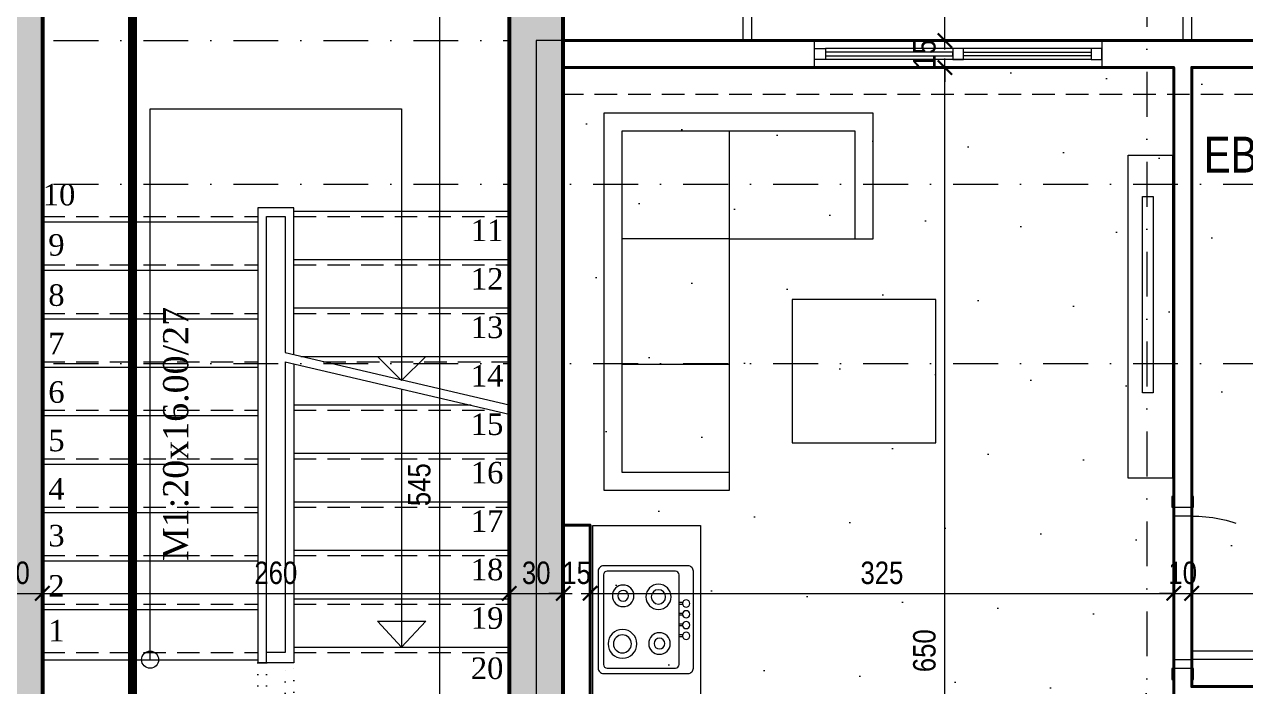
# Model space of a CAD drawing. Header units: centimetres. Extents: x 6300 to 11550, y 0 to 5300.
# Drawn here: x 7730 to 8410, y 2546 to 2915 of the extents above; entities that cross this region are included whole.
import ezdxf
from ezdxf.enums import TextEntityAlignment as Align
from ezdxf.xclip import XClip

# ---------------------------------------------------------------- set-up
doc = ezdxf.new("R2010")
doc.units = ezdxf.units.CM
doc.header["$LTSCALE"] = 100
doc.header["$XCLIPFRAME"] = 0
for name, pattern in [('D BLOK_AKS_NK$0$DASHDOT2', [0.5, 0.25, -0.125, 0, -0.125]), ('D BLOK_KESİT ÇİZGİSİ$0$DASHDOT', [1, 0.5, -0.25, 0, -0.25]), ('D BLOK_MERDİVEN_NK$0$HIDDEN2', [0.1875, 0.125, -0.0625]), ('D BLOK_STA_NK$0$HIDDEN2', [0.1875, 0.125, -0.0625]), ('D BLOK_ZK$0$DASHDOT2', [0.5, 0.25, -0.125, 0, -0.125]), ('D BLOK_ZK$0$DOT', [6.35, 0, -6.35]), ('xref_1+1_A1_PLAN$0$HIDDEN', [0.375, 0.25, -0.125])]:
    doc.linetypes.add(name, pattern=pattern)
for name, color, linetype, lineweight in [('D BLOK_AKS_NK$0$MYD - AKS', 8, 'D BLOK_AKS_NK$0$DASHDOT2', 15), ('D BLOK_KESİT ÇİZGİSİ$0$MYD - TEXT-KESIT', 3, 'D BLOK_KESİT ÇİZGİSİ$0$DASHDOT', 18), ('D BLOK_MERDİVEN_NK$0$MYD - B-H', 37, 'Continuous', 20), ('D BLOK_MERDİVEN_NK$0$MYD - BA', 6, 'Continuous', 53), ('D BLOK_MERDİVEN_NK$0$MYD - IZ-1', 8, 'D BLOK_MERDİVEN_NK$0$HIDDEN2', 20), ('D BLOK_MERDİVEN_NK$0$MYD - MERDIVEN', 6, 'Continuous', 20), ('D BLOK_MERDİVEN_NK$0$MYD - TEXT-DETAY', 1, 'Continuous', 18), ('D BLOK_MERDİVEN_NK$0$MYD - WIPEOUT', 241, 'Continuous', 0), ('D BLOK_STA_NK$0$MYD - IZ-1', 8, 'D BLOK_STA_NK$0$HIDDEN2', 20), ('D BLOK_ZK$0$MYD - DIM-IC', 10, 'Continuous', 20), ('D BLOK_ZK$0$MYD - IZ-2', 9, 'D BLOK_ZK$0$DASHDOT2', 20), ('xref_1+1_A1_PLAN$0$MYD - CAM', 3, 'Continuous', 5), ('xref_1+1_A1_PLAN$0$MYD - CAM-PER', 8, 'Continuous', 15), ('xref_1+1_A1_PLAN$0$MYD - DUVAR', 4, 'Continuous', 40), ('xref_1+1_A1_PLAN$0$MYD - GOR-ARKA', 8, 'Continuous', 9), ('xref_1+1_A1_PLAN$0$MYD - GOR-INCE', 5, 'Continuous', 15), ('xref_1+1_A1_PLAN$0$MYD - KAPI', 2, 'Continuous', 20), ('xref_1+1_A1_PLAN$0$SAA_TEFRİS', 254, 'Continuous', 5), ('xref_1+1_A1_TEXT$0$MYD - TEXT', 7, 'Continuous', 20), ('xref_1+1_A1_TEXT$0$MYD - TEXT-M2', 1, 'Continuous', 20)]:
    doc.layers.add(name, color=color, linetype=linetype, lineweight=lineweight)
for name, color, linetype, lineweight, plot in [('D BLOK_ZK$0$MYD - ALAN-NET', 30, 'Continuous', 9, False), ('xref_1+1_A1_TEXT$0$MYD - ALAN-BRUT', 190, 'Continuous', 9, False), ('xref_1+1_A1_TEXT$0$MYD - ALAN-NET', 30, 'Continuous', 9, False)]:
    doc.layers.add(name, color=color, linetype=linetype, lineweight=lineweight, plot=plot)
doc.styles.add('D BLOK_KESİT ÇİZGİSİ$0$MYD_4.00mm', font='ARIALN.TTF', dxfattribs={"height": 40})
doc.styles.add('D BLOK_MERDİVEN_NK$0$xref_a_blok_nk$0$XREF_A BLOK_NK_PLAN$0$Standard', font='times.ttf')
doc.styles.add('D BLOK_ZK$0$MYD_1.25mm', font='ARIALN.TTF', dxfattribs={"height": 12.5})
doc.styles.add('xref_1+1_A1_TEXT$0$0ZG_2.50mm_B', font='arial.ttf', dxfattribs={"width": 0.8, "height": 25})
doc.styles.add('xref_1+1_A1_TEXT$0$0ZG_4.00mm_B', font='arial.ttf', dxfattribs={"width": 0.8, "height": 40})
doc.styles.add('xref_1+1_A1_TEXT$0$Standard', font='arial.ttf')
doc.dimstyles.new('D BLOK_ZK$0$MYD_DIM050', dxfattribs={"dimscale": 0, "dimtxt": 12.5, "dimasz": 8, "dimexe": 5, "dimexo": 0, "dimgap": 5, "dimtad": 1, "dimdec": 1, "dimrnd": 0.5, "dimzin": 12, "dimdsep": 46, "dimtxsty": 'D BLOK_ZK$0$MYD_1.25mm', "dimblk": 'D BLOK_ZK$0$_ARCHTICK', "dimcen": 0.09, "dimdle": 5, "dimclrd": 256, "dimclre": 256, "dimclrt": 256, "dimadec": 0, "dimazin": 0, "dimtfac": 1, "dimtdec": 1, "dimtix": 1, "dimtofl": 0, "dimtmove": 2, "dimatfit": 1, "dimldrblk": 'D BLOK_ZK$0$_ARCHTICK', "dimfxl": 30, "dimfxlon": 1, "dimtolj": 1, "dimtzin": 0, "dimlwd": -1, "dimlwe": -1, "dimarcsym": 0})

# ---------------------------------------------------------------- blocks, each defined once
blk = doc.blocks.new('xref_1+1_A1_TEXT$0$TAG_MAHAL_01')
at = {"style": 'xref_1+1_A1_TEXT$0$Standard', "width": 0.65, "flags": 1}
blk.add_attdef('M2', text='', height=20, dxfattribs=at).set_placement((0, 0), align=Align.MIDDLE_RIGHT)
at = {"layer": 'xref_1+1_A1_TEXT$0$MYD - TEXT', "style": 'xref_1+1_A1_TEXT$0$0ZG_4.00mm_B', "width": 0.8}
blk.add_attdef('MAHAL_ADI', text='', height=40, dxfattribs=at).set_placement((0, -32.5), align=Align.MIDDLE_CENTER)
at = {"layer": 'xref_1+1_A1_TEXT$0$MYD - TEXT-M2', "style": 'xref_1+1_A1_TEXT$0$0ZG_2.50mm_B', "width": 0.8}
blk.add_attdef('MAHAL_M2', text='', height=25, dxfattribs=at).set_placement((0, -77.5), align=Align.MIDDLE_CENTER)
blk = doc.blocks.new('xref_1+1_A1_TEXT')
at = {"layer": 'xref_1+1_A1_TEXT$0$MYD - ALAN-NET'}
h = blk.add_hatch(dxfattribs=at)
h.set_pattern_fill('DOTS', color=1, scale=30, angle=60)
h.set_pattern_definition([(60, (-1500.417, -1858.747), (-29.3382, 44.4347), [0, -47.625])])
h.paths.add_polyline_path([(97.13, 1032.68), (437.13, 1032.68), (437.13, 682.68), (337.13, 682.68), (337.13, 382.68), (157.13, 382.68), (157.13, 422.68), (112.13, 422.68), (112.13, 777.68), (97.13, 777.68)])
h.paths.add_polyline_path([(202.13, 1122.68), (442.13, 1122.68), (442.13, 1047.68), (202.13, 1047.68)])
h.paths.add_polyline_path([(744.63, 1007.68), (727.13, 1007.68), (727.13, 1032.68), (447.13, 1032.68), (447.13, 687.68), (744.63, 687.68)])
h.paths.add_polyline_path([(347.13, 672.68), (517.13, 672.68), (517.13, 576.93), (502.13, 576.93), (502.13, 496.93), (517.13, 496.93), (517.13, 467.68), (442.13, 467.68), (442.13, 382.68), (347.13, 382.68)])
at = {"layer": 'xref_1+1_A1_TEXT$0$MYD - ALAN-BRUT'}
blk.add_lwpolyline([(757.13, 672.68), (757.13, 1047.68), (447.13, 1047.68), (447.13, 1127.68), (197.13, 1127.68), (197.13, 1047.68), (82.13, 1047.68), (82.13, 412.68), (147.13, 412.68), (147.13, 367.68), (452.13, 367.68), (452.13, 457.68), (532.13, 457.68), (532.13, 672.68)], close=True, dxfattribs=at)
at = {"layer": 'xref_1+1_A1_TEXT$0$MYD - ALAN-NET'}
for points in [[(202.13, 1122.68), (442.13, 1122.68), (442.13, 1047.68), (202.13, 1047.68)], [(97.13, 1032.68), (437.13, 1032.68), (437.13, 682.68), (337.13, 682.68), (337.13, 382.68), (157.13, 382.68), (157.13, 422.68), (112.13, 422.68), (112.13, 777.68), (97.13, 777.68)], [(744.63, 1007.68), (727.13, 1007.68), (727.13, 1032.68), (447.13, 1032.68), (447.13, 687.68), (744.63, 687.68)]]:
    blk.add_lwpolyline(points, close=True, dxfattribs=at)
ref = blk.add_blockref('xref_1+1_A1_TEXT$0$TAG_MAHAL_01', (588.64, 1000.36), dxfattribs=dict(xscale=0.5, yscale=0.5, zscale=0.5))
ref.add_attrib('MAHAL_ADI', 'EBEVEYN ODASI (M.K.A.)', dxfattribs={"layer": 'xref_1+1_A1_TEXT$0$MYD - TEXT', "height": 20, "style": 'xref_1+1_A1_TEXT$0$0ZG_4.00mm_B', "width": 0.8}).set_placement((588.64, 984.11), align=Align.MIDDLE_CENTER)
ref.add_attrib('MAHAL_M2', '10.22 m2', dxfattribs={"layer": 'xref_1+1_A1_TEXT$0$MYD - TEXT-M2', "height": 12.5, "style": 'xref_1+1_A1_TEXT$0$0ZG_2.50mm_B', "width": 0.8}).set_placement((588.64, 961.61), align=Align.MIDDLE_CENTER)
blk = doc.blocks.new('xref_1+1_A1_PLAN$0$KAPI - 090')
at = {"layer": 'xref_1+1_A1_PLAN$0$MYD - KAPI', "ltscale": 2}
for points in [[(10, 80), (5, 80), (5, 0), (10, 0), (10, 80)], [(0, 0), (5, 0)], [(85, 0), (90, 0)]]:
    blk.add_lwpolyline(points, dxfattribs=at)
at = {"layer": 'xref_1+1_A1_PLAN$0$MYD - KAPI', "linetype": 'xref_1+1_A1_PLAN$0$HIDDEN'}
blk.add_lwpolyline([(85, 0, 0.396012), (10, 79.84)], format="xyb", dxfattribs=at)
blk = doc.blocks.new('*U409')
at = {"layer": 'xref_1+1_A1_PLAN$0$MYD - GOR-ARKA'}
blk.add_lwpolyline([(5, 0), (85, 0), (85, -10), (5, -10)], close=True, dxfattribs=at)
at = {"layer": 'xref_1+1_A1_PLAN$0$MYD - KAPI'}
for points in [[(5, -10), (5, 0), (-6, 0), (-6, 1), (-6, 1), (0, 1), (0, -11), (-6, -11), (-6, -10)], [(90, -11), (90, 1), (96, 1), (96, 0), (85, 0), (85, -10), (96, -10), (96, -11)]]:
    blk.add_lwpolyline(points, close=True, dxfattribs=at)
blk.add_blockref('xref_1+1_A1_PLAN$0$KAPI - 090', (0, 0), dxfattribs=at)
blk = doc.blocks.new('xref_1+1_A1_PLAN$0$Pencere - 160x20')
at = {"layer": 'xref_1+1_A1_PLAN$0$MYD - CAM'}
for points in [[(6, -10.5), (6, -4.5), (0, -4.5), (0, -10.5), (6, -10.5)], [(83, -10.5), (83, -4.5), (77, -4.5), (77, -10.5), (83, -10.5)], [(154, -10.5), (154, -4.5), (160, -4.5), (160, -10.5), (154, -10.5)]]:
    blk.add_lwpolyline(points, dxfattribs=at)
for points in [[(6, -8.5), (6, -6.5), (77, -6.5), (77, -8.5)], [(154, -8.5), (154, -6.5), (83, -6.5), (83, -8.5)]]:
    blk.add_lwpolyline(points, close=True, dxfattribs=at)
at = {"layer": 'xref_1+1_A1_PLAN$0$MYD - CAM-PER'}
blk.add_lwpolyline([(0, 0), (160, 0), (160, -15), (0, -15)], close=True, dxfattribs=at)
for points in [[(6, -4.5), (154, -4.5)], [(6, -10.5), (154, -10.5)]]:
    blk.add_lwpolyline(points, dxfattribs=at)
blk = doc.blocks.new('xref_1+1_A1_PLAN$0$OCAK 60X60')
for points in [[(60, 0), (0, 0)], [(20.5, -9.94), (20.5, -12)], [(21.5, -9.94), (21.5, -12)], [(26.5, -9.94), (26.5, -12)], [(27.5, -9.94), (27.5, -12)], [(32.5, -9.94), (32.5, -12)], [(33.5, -9.94), (33.5, -12)], [(38.5, -9.94), (38.5, -12)], [(39.5, -9.94), (39.5, -12)], [(0, -60), (60, -60)]]:
    blk.add_lwpolyline(points)
for points in [[(60, -54, -0.414214), (57, -57), (3, -57, -0.414214), (0, -54), (0, -7, -0.414214), (3, -4), (57, -4, -0.414214), (60, -7)], [(55, -54), (5, -54, -0.414214), (3, -52), (3, -14, -0.414214), (5, -12), (55, -12, -0.414214), (57, -14), (57, -52, -0.414214)]]:
    blk.add_lwpolyline(points, format="xyb", close=True)
for centre, radius in [((21, -8), 2), ((27, -8), 2), ((33, -8), 2), ((39, -8), 2), ((16.7, -22.89), 6), ((16.7, -22.89), 3), ((42.7, -23.45), 7), ((42.7, -23.45), 4), ((16.5, -43.5), 8), ((16.5, -43.5), 5), ((43.3, -43.11), 6), ((43.3, -43.11), 3)]:
    blk.add_circle(centre, radius)
blk = doc.blocks.new('xref_1+1_A1_PLAN')
at = {"layer": 'xref_1+1_A1_PLAN$0$MYD - DUVAR'}
for points in [[(838.35, 354.58), (853.35, 354.58), (853.35, 659.58), (1090.85, 659.58), (1090.85, 1034.58), (403.35, 1034.58), (403.35, 354.58), (773.35, 354.58), (773.35, 384.58), (838.35, 384.58)], [(478.35, 409.58), (433.35, 409.58), (433.35, 764.58), (418.35, 764.58), (418.35, 1019.58), (758.35, 1019.58), (758.35, 669.58), (658.35, 669.58), (658.35, 369.58), (478.35, 369.58)], [(1065.85, 1019.58), (768.35, 1019.58), (768.35, 674.58), (1065.85, 674.58)]]:
    blk.add_lwpolyline(points, close=True, dxfattribs=at)
at = {"layer": 'xref_1+1_A1_PLAN$0$MYD - GOR-INCE'}
blk.add_lwpolyline([(768.35, 1034.58), (768.35, 1114.58), (518.35, 1114.58), (518.35, 1109.58), (518.35, 1034.58), (523.35, 1034.58), (523.35, 1109.58), (763.35, 1109.58), (763.35, 1034.58)], close=True, dxfattribs=at)
at = {"layer": 'xref_1+1_A1_PLAN$0$SAA_TEFRİS'}
for p, q in [((510.92, 924.03), (510.92, 984.03)), ((510.92, 924.03), (450.92, 924.03)), ((510.92, 854.03), (450.92, 854.03))]:
    blk.add_line(p, q, dxfattribs=at)
for points in [[(590.92, 994.03), (440.92, 994.03), (440.92, 784.03), (510.92, 784.03), (510.92, 924.03), (590.92, 924.03), (590.92, 994.03)], [(580.92, 924.03), (580.92, 984.03), (450.92, 984.03), (450.92, 794.03), (510.92, 794.03)]]:
    blk.add_lwpolyline(points, dxfattribs=at)
for points in [[(757.6, 790.77), (733.04, 790.77), (733.04, 970.8), (757.6, 970.8)], [(740.93, 947.65), (746.9, 947.65), (746.9, 838.22), (740.93, 838.22)], [(545.93, 810.34), (625.93, 810.34), (625.93, 890.34), (545.93, 890.34)], [(434.85, 484.33), (434.85, 764.33), (494.85, 764.33), (494.85, 484.33)]]:
    blk.add_lwpolyline(points, close=True, dxfattribs=at)
at = {"layer": 'xref_1+1_A1_PLAN$0$MYD - CAM', "rotation": 180}
blk.add_blockref('xref_1+1_A1_PLAN$0$Pencere - 160x20', (718.35, 1019.58), dxfattribs=at)
at = {"layer": 'xref_1+1_A1_PLAN$0$MYD - KAPI', "xscale": -1, "rotation": 270}
blk.add_blockref('*U409', (768.35, 684.58), dxfattribs=at)
at = {"layer": 'xref_1+1_A1_PLAN$0$SAA_TEFRİS', "xscale": -1, "rotation": 269.9999999999999}
blk.add_blockref('xref_1+1_A1_PLAN$0$OCAK 60X60', (494.85, 681.87), dxfattribs=at)
blk = doc.blocks.new('D BLOK_MERDİVEN_NK')
at = {"layer": 'D BLOK_MERDİVEN_NK$0$MYD - IZ-1'}
blk.add_lwpolyline([(1580.11, 2700.42), (1691.23, 2700.42)], dxfattribs=at)
at = {"layer": 'D BLOK_MERDİVEN_NK$0$MYD - MERDIVEN'}
for points in [[(1500.11, 2561.42), (1500.11, 2868.42), (1640.11, 2868.42), (1640.11, 2716.91)], [(1580.11, 2731.39), (1580.11, 2813.17), (1560.11, 2813.17), (1560.11, 2559.67), (1564.86, 2559.67), (1564.86, 2808.42), (1575.36, 2808.42), (1575.36, 2733.78)], [(1575.36, 2733.78), (1575.36, 2732.53)], [(1575.36, 2727.39), (1575.36, 2565.42), (1564.86, 2565.42)], [(1640.11, 2716.91), (1626.68, 2730.34), (1653.55, 2730.34), (1640.11, 2716.91)], [(1580.11, 2726.24), (1580.11, 2559.67), (1560.11, 2559.67)], [(1640.11, 2711.76), (1640.11, 2568.42)], [(1580.11, 2703.42), (1678.8, 2703.42)], [(1640.11, 2568.42), (1626.68, 2582.86), (1653.55, 2582.86), (1640.11, 2568.42)]]:
    blk.add_lwpolyline(points, dxfattribs=at)
blk.add_circle((1500.11, 2561.42), 4.75, dxfattribs=at)
at = {"layer": 'D BLOK_MERDİVEN_NK$0$MYD - TEXT-DETAY', "char_height": 12, "attachment_point": 3, "style": 'D BLOK_MERDİVEN_NK$0$xref_a_blok_nk$0$XREF_A BLOK_NK_PLAN$0$Standard'}
for s, insert in [('11', (1696.83, 2806.64)), ('9', (1452.47, 2798.57)), ('12', (1696.83, 2779.64)), ('8', (1452.47, 2770.57)), ('13', (1696.83, 2752.64)), ('7', (1452.47, 2743.57)), ('14', (1696.83, 2725.64)), ('6', (1452.47, 2716.57)), ('15', (1696.83, 2698.64)), ('5', (1452.47, 2689.57)), ('16', (1696.83, 2671.64)), ('4', (1452.47, 2662.57)), ('17', (1696.83, 2644.64)), ('3', (1452.47, 2636.57)), ('18', (1696.83, 2617.64)), ('2', (1452.47, 2608.57)), ('19', (1696.83, 2590.64)), ('1', (1452.47, 2583.57)), ('20', (1696.83, 2562.64))]:
    blk.add_mtext_dynamic_manual_height_columns(s, width=36.364, gutter_width=41604.75, heights=[0], dxfattribs=dict(at, insert=insert))
at = {"layer": 'D BLOK_MERDİVEN_NK$0$MYD - TEXT-DETAY', "insert": (1507.33, 2616.42), "char_height": 14, "attachment_point": 1, "rotation": 90, "style": 'D BLOK_MERDİVEN_NK$0$xref_a_blok_nk$0$XREF_A BLOK_NK_PLAN$0$Standard'}
blk.add_mtext_dynamic_manual_height_columns('M1:20x16.00/27', width=71.9829, gutter_width=41604.75, heights=[0], dxfattribs=at)
for points in [[(1410.11, 2946.42), (1440.11, 2946.42), (1440.11, 2226.42), (1410.11, 2226.42)], [(1700.11, 2946.42), (1730.11, 2946.42), (1730.11, 2226.42), (1700.11, 2226.42)]]:
    blk.add_wipeout(points).dxf.layer = 'D BLOK_MERDİVEN_NK$0$MYD - WIPEOUT'
at = {"layer": 'D BLOK_MERDİVEN_NK$0$MYD - B-H'}
h = blk.add_hatch(dxfattribs=at)
h.set_pattern_fill('ANSI33', color=256)
h.paths.add_polyline_path([(1440.11, 2226.42), (1410.11, 2226.42), (1410.11, 2946.42), (1440.11, 2946.42)])
h = blk.add_hatch(dxfattribs=at)
h.set_pattern_fill('ANSI33', color=256)
h.paths.add_polyline_path([(1700.11, 2226.42), (1730.11, 2226.42), (1730.11, 2946.42), (1700.11, 2946.42)])
at = {"layer": 'D BLOK_MERDİVEN_NK$0$MYD - BA'}
for points in [[(1440.11, 2226.42), (1410.11, 2226.42), (1410.11, 2946.42), (1440.11, 2946.42)], [(1700.11, 2226.42), (1730.11, 2226.42), (1730.11, 2946.42), (1700.11, 2946.42)]]:
    blk.add_lwpolyline(points, close=True, dxfattribs=at)
at = {"layer": 'D BLOK_MERDİVEN_NK$0$MYD - IZ-1'}
for points in [[(1440.11, 2808.42), (1560.11, 2808.42)], [(1580.11, 2808.42), (1700.11, 2808.42)], [(1440.11, 2781.42), (1560.11, 2781.42)], [(1580.11, 2781.42), (1700.11, 2781.42)], [(1440.11, 2754.42), (1560.11, 2754.42)], [(1580.11, 2754.42), (1700.11, 2754.42)], [(1440.11, 2727.42), (1560.11, 2727.42)], [(1596.53, 2727.42), (1700.11, 2727.42)], [(1440.11, 2700.42), (1560.11, 2700.42)], [(1440.11, 2673.42), (1560.11, 2673.42)], [(1580.11, 2673.42), (1700.11, 2673.42)], [(1440.11, 2646.42), (1560.11, 2646.42)], [(1580.11, 2646.42), (1700.11, 2646.42)], [(1440.11, 2619.42), (1560.11, 2619.42)], [(1580.11, 2619.42), (1700.11, 2619.42)], [(1440.11, 2592.42), (1560.11, 2592.42)], [(1580.11, 2592.42), (1700.11, 2592.42)], [(1440.11, 2565.42), (1560.11, 2565.42)], [(1580.11, 2565.42), (1700.11, 2565.42)]]:
    blk.add_lwpolyline(points, dxfattribs=at)
at = {"layer": 'D BLOK_MERDİVEN_NK$0$MYD - MERDIVEN'}
for points in [[(1580.11, 2811.42), (1700.11, 2811.42)], [(1440.11, 2805.42), (1560.11, 2805.42)], [(1580.11, 2784.42), (1700.11, 2784.42)], [(1440.11, 2778.42), (1560.11, 2778.42)], [(1580.11, 2757.42), (1700.11, 2757.42)], [(1440.11, 2751.42), (1560.11, 2751.42)], [(1575.36, 2732.53), (1700.11, 2703.42)], [(1575.36, 2727.39), (1700.11, 2698.28)], [(1584.1, 2730.42), (1700.11, 2730.42)], [(1440.11, 2724.42), (1560.11, 2724.42)], [(1440.11, 2697.42), (1560.11, 2697.42)], [(1580.11, 2676.42), (1700.11, 2676.42)], [(1440.11, 2670.42), (1560.11, 2670.42)], [(1580.11, 2649.42), (1700.11, 2649.42)], [(1440.11, 2643.42), (1560.11, 2643.42)], [(1580.11, 2622.42), (1700.11, 2622.42)], [(1440.11, 2616.42), (1560.11, 2616.42)], [(1580.11, 2595.42), (1700.11, 2595.42)], [(1440.11, 2589.42), (1560.11, 2589.42)], [(1580.11, 2568.42), (1700.11, 2568.42)], [(1440.11, 2561.42), (1560.11, 2561.42)]]:
    blk.add_lwpolyline(points, dxfattribs=at)
at = {"layer": 'D BLOK_MERDİVEN_NK$0$MYD - TEXT-DETAY', "insert": (1458.47, 2826.57), "char_height": 12, "attachment_point": 3, "style": 'D BLOK_MERDİVEN_NK$0$xref_a_blok_nk$0$XREF_A BLOK_NK_PLAN$0$Standard'}
blk.add_mtext_dynamic_manual_height_columns('10', width=36.364, gutter_width=41604.75, heights=[0], dxfattribs=at)
blk = doc.blocks.new('D BLOK_STA_NK')
at = {"layer": 'D BLOK_STA_NK$0$MYD - IZ-1', "color": 215, "true_color": 0xa953a0}
blk.add_lwpolyline([(1730.11, 2906.42), (2360.11, 2906.42), (2360.11, 2876.42), (1730.11, 2876.42)], close=True, dxfattribs=at)
blk = doc.blocks.new('D BLOK_AKS_NK')
at = {"layer": 'D BLOK_AKS_NK$0$MYD - AKS'}
for points in [[(1730.11, 3540.24), (1730.11, 942.88)], [(2055.11, 3540.24), (2055.11, 942.88)], [(193.78, 2906.42), (4534.65, 2906.42)], [(193.78, 2826.42), (4534.65, 2826.42)], [(193.78, 2726.42), (4534.65, 2726.42)]]:
    blk.add_lwpolyline(points, dxfattribs=at)
blk = doc.blocks.new('*U560')
at = {"layer": 'D BLOK_KESİT ÇİZGİSİ$0$MYD - TEXT-KESIT', "ltscale": 0.4, "const_width": 5}
blk.add_lwpolyline([(0, -2232.97), (0, -2142.97), (70, -2073.12), (0, -2002.97), (0, -330), (70, -260), (0, -190), (0, -100)], dxfattribs=at)
at = {"layer": 'D BLOK_KESİT ÇİZGİSİ$0$MYD - TEXT-KESIT', "color": 3, "style": 'D BLOK_KESİT ÇİZGİSİ$0$MYD_4.00mm'}
for tag, p in [('KESIT_ADI', (0, -50)), ('KESIT_ADI2', (0, -2282.97))]:
    blk.add_attdef(tag, text='', height=40, dxfattribs=at).set_placement(p, align=Align.MIDDLE_CENTER)
blk = doc.blocks.new('D BLOK_KESİT ÇİZGİSİ')
blk.add_blockref('*U560', (1490.26, 3349.62))
blk = doc.blocks.new('D BLOK_ZK$0$_ARCHTICK')
at = {"color": 0, "linetype": 'ByBlock', "const_width": 0.15}
blk.add_lwpolyline([(-0.5, -0.5), (0.5, 0.5)], dxfattribs=at)
blk = doc.blocks.new('*D180')
at = {"layer": 'D BLOK_ZK$0$MYD - DIM-IC', "transparency": 16777216}
for p, q in [((1661.4, 2381.42), (1661.4, 2936.42)), ((1661.4, 2931.42), (1666.4, 2931.42)), ((1661.4, 2386.42), (1666.4, 2386.42))]:
    blk.add_line(p, q, dxfattribs=at)
at = {"layer": 'Defpoints', "color": 0, "transparency": 16777216}
for p in [(1661.4, 2931.42), (1661.4, 2931.42), (1661.4, 2386.42)]:
    blk.add_point(p, dxfattribs=at)
at = {"layer": 'D BLOK_ZK$0$MYD - DIM-IC', "transparency": 16777216, "xscale": 8, "yscale": 8, "zscale": 8}
for p, rotation in [((1661.4, 2931.42), 90), ((1661.4, 2386.42), 270)]:
    blk.add_blockref('D BLOK_ZK$0$_ARCHTICK', p, dxfattribs=dict(at, rotation=rotation))
at = {"layer": 'D BLOK_ZK$0$MYD - DIM-IC', "transparency": 16777216, "insert": (1650.04, 2658.92), "char_height": 12.5, "attachment_point": 5, "rotation": 90, "style": 'D BLOK_ZK$0$MYD_1.25mm'}
blk.add_mtext('\\A1;545', dxfattribs=at)
blk = doc.blocks.new('*D189')
at = {"layer": 'D BLOK_ZK$0$MYD - DIM-IC', "transparency": 16777216}
for p, q in [((1942.7, 2236.42), (1942.7, 2896.42)), ((1942.7, 2891.42), (1947.7, 2891.42)), ((1942.7, 2241.42), (1947.7, 2241.42))]:
    blk.add_line(p, q, dxfattribs=at)
at = {"layer": 'Defpoints', "color": 0, "transparency": 16777216}
for p in [(1942.7, 2891.42), (1942.7, 2891.42), (1942.7, 2241.42)]:
    blk.add_point(p, dxfattribs=at)
at = {"layer": 'D BLOK_ZK$0$MYD - DIM-IC', "transparency": 16777216, "xscale": 8, "yscale": 8, "zscale": 8}
for p, rotation in [((1942.7, 2891.42), 90), ((1942.7, 2241.42), 270)]:
    blk.add_blockref('D BLOK_ZK$0$_ARCHTICK', p, dxfattribs=dict(at, rotation=rotation))
at = {"layer": 'D BLOK_ZK$0$MYD - DIM-IC', "transparency": 16777216, "insert": (1931.31, 2566.42), "char_height": 12.5, "attachment_point": 5, "rotation": 90, "style": 'D BLOK_ZK$0$MYD_1.25mm'}
blk.add_mtext('\\A1;650', dxfattribs=at)
blk = doc.blocks.new('*D190')
at = {"layer": 'D BLOK_ZK$0$MYD - DIM-IC', "transparency": 16777216}
for p, q in [((1942.7, 2906.42), (1942.7, 2914.42)), ((1942.7, 2906.42), (1947.7, 2906.42)), ((1942.7, 2891.42), (1947.7, 2891.42)), ((1942.7, 2891.42), (1942.7, 2883.42))]:
    blk.add_line(p, q, dxfattribs=at)
at = {"layer": 'Defpoints', "color": 0, "transparency": 16777216}
for p in [(1942.7, 2906.42), (1942.7, 2906.42), (1942.7, 2891.42)]:
    blk.add_point(p, dxfattribs=at)
at = {"layer": 'D BLOK_ZK$0$MYD - DIM-IC', "transparency": 16777216, "xscale": 8, "yscale": 8, "zscale": 8}
for p, rotation in [((1942.7, 2906.42), 270), ((1942.7, 2891.42), 90)]:
    blk.add_blockref('D BLOK_ZK$0$_ARCHTICK', p, dxfattribs=dict(at, rotation=rotation))
at = {"layer": 'D BLOK_ZK$0$MYD - DIM-IC', "transparency": 16777216, "insert": (1931.31, 2898.92), "char_height": 12.5, "attachment_point": 5, "rotation": 90, "style": 'D BLOK_ZK$0$MYD_1.25mm'}
blk.add_mtext('\\A1;15', dxfattribs=at)
blk = doc.blocks.new('*D191')
at = {"layer": 'D BLOK_ZK$0$MYD - DIM-IC', "transparency": 16777216}
for p, q in [((1942.7, 2901.42), (1942.7, 2986.42)), ((1942.7, 2981.42), (1947.7, 2981.42)), ((1942.7, 2906.42), (1947.7, 2906.42))]:
    blk.add_line(p, q, dxfattribs=at)
at = {"layer": 'Defpoints', "color": 0, "transparency": 16777216}
for p in [(1942.7, 2981.42), (1942.7, 2981.42), (1942.7, 2906.42)]:
    blk.add_point(p, dxfattribs=at)
at = {"layer": 'D BLOK_ZK$0$MYD - DIM-IC', "transparency": 16777216, "xscale": 8, "yscale": 8, "zscale": 8}
for p, rotation in [((1942.7, 2981.42), 90), ((1942.7, 2906.42), 270)]:
    blk.add_blockref('D BLOK_ZK$0$_ARCHTICK', p, dxfattribs=dict(at, rotation=rotation))
at = {"layer": 'D BLOK_ZK$0$MYD - DIM-IC', "transparency": 16777216, "insert": (1931.34, 2943.92), "char_height": 12.5, "attachment_point": 5, "rotation": 90, "style": 'D BLOK_ZK$0$MYD_1.25mm'}
blk.add_mtext('\\A1;75', dxfattribs=at)
blk = doc.blocks.new('*D328')
at = {"layer": 'D BLOK_ZK$0$MYD - DIM-IC', "transparency": 16777216}
for p, q in [((1405.11, 2598.37), (1445.11, 2598.37)), ((1410.11, 2598.37), (1410.11, 2603.37)), ((1440.11, 2598.37), (1440.11, 2603.37))]:
    blk.add_line(p, q, dxfattribs=at)
at = {"layer": 'Defpoints', "color": 0, "transparency": 16777216}
for p in [(1410.11, 2598.37), (1440.11, 2598.37), (1440.11, 2598.37)]:
    blk.add_point(p, dxfattribs=at)
at = {"layer": 'D BLOK_ZK$0$MYD - DIM-IC', "transparency": 16777216, "xscale": 8, "yscale": 8, "zscale": 8, "rotation": 180}
blk.add_blockref('D BLOK_ZK$0$_ARCHTICK', (1410.11, 2598.37), dxfattribs=at)
at = {"layer": 'D BLOK_ZK$0$MYD - DIM-IC', "transparency": 16777216, "xscale": 8, "yscale": 8, "zscale": 8}
blk.add_blockref('D BLOK_ZK$0$_ARCHTICK', (1440.11, 2598.37), dxfattribs=at)
at = {"layer": 'D BLOK_ZK$0$MYD - DIM-IC', "transparency": 16777216, "insert": (1425.11, 2609.75), "char_height": 12.5, "attachment_point": 5, "style": 'D BLOK_ZK$0$MYD_1.25mm'}
blk.add_mtext('\\A1;30', dxfattribs=at)
blk = doc.blocks.new('*D329')
at = {"layer": 'D BLOK_ZK$0$MYD - DIM-IC', "transparency": 16777216}
for p, q in [((1435.11, 2598.37), (1705.11, 2598.37)), ((1440.11, 2598.37), (1440.11, 2603.37)), ((1700.11, 2595.42), (1700.11, 2603.37))]:
    blk.add_line(p, q, dxfattribs=at)
at = {"layer": 'Defpoints', "color": 0, "transparency": 16777216}
for p in [(1440.11, 2598.37), (1700.11, 2598.37), (1700.11, 2595.42)]:
    blk.add_point(p, dxfattribs=at)
at = {"layer": 'D BLOK_ZK$0$MYD - DIM-IC', "transparency": 16777216, "xscale": 8, "yscale": 8, "zscale": 8, "rotation": 180}
blk.add_blockref('D BLOK_ZK$0$_ARCHTICK', (1440.11, 2598.37), dxfattribs=at)
at = {"layer": 'D BLOK_ZK$0$MYD - DIM-IC', "transparency": 16777216, "xscale": 8, "yscale": 8, "zscale": 8}
blk.add_blockref('D BLOK_ZK$0$_ARCHTICK', (1700.11, 2598.37), dxfattribs=at)
at = {"layer": 'D BLOK_ZK$0$MYD - DIM-IC', "transparency": 16777216, "insert": (1570.11, 2609.75), "char_height": 12.5, "attachment_point": 5, "style": 'D BLOK_ZK$0$MYD_1.25mm'}
blk.add_mtext('\\A1;260', dxfattribs=at)
blk = doc.blocks.new('*D330')
at = {"layer": 'D BLOK_ZK$0$MYD - DIM-IC', "transparency": 16777216}
for p, q in [((1695.11, 2598.37), (1735.11, 2598.37)), ((1700.11, 2595.42), (1700.11, 2603.37)), ((1730.11, 2598.37), (1730.11, 2603.37))]:
    blk.add_line(p, q, dxfattribs=at)
at = {"layer": 'Defpoints', "color": 0, "transparency": 16777216}
for p in [(1730.11, 2598.37), (1730.11, 2598.37), (1700.11, 2595.42)]:
    blk.add_point(p, dxfattribs=at)
at = {"layer": 'D BLOK_ZK$0$MYD - DIM-IC', "transparency": 16777216, "xscale": 8, "yscale": 8, "zscale": 8, "rotation": 180}
blk.add_blockref('D BLOK_ZK$0$_ARCHTICK', (1700.11, 2598.37), dxfattribs=at)
at = {"layer": 'D BLOK_ZK$0$MYD - DIM-IC', "transparency": 16777216, "xscale": 8, "yscale": 8, "zscale": 8}
blk.add_blockref('D BLOK_ZK$0$_ARCHTICK', (1730.11, 2598.37), dxfattribs=at)
at = {"layer": 'D BLOK_ZK$0$MYD - DIM-IC', "transparency": 16777216, "insert": (1715.11, 2609.75), "char_height": 12.5, "attachment_point": 5, "style": 'D BLOK_ZK$0$MYD_1.25mm'}
blk.add_mtext('\\A1;30', dxfattribs=at)
blk = doc.blocks.new('*D331')
at = {"layer": 'D BLOK_ZK$0$MYD - DIM-IC', "transparency": 16777216}
for p, q in [((1740.11, 2598.37), (2075.11, 2598.37)), ((1745.11, 2598.37), (1745.11, 2603.37)), ((2070.11, 2598.37), (2070.11, 2603.37))]:
    blk.add_line(p, q, dxfattribs=at)
at = {"layer": 'Defpoints', "color": 0, "transparency": 16777216}
for p in [(1745.11, 2598.37), (2070.11, 2598.37), (2070.11, 2598.37)]:
    blk.add_point(p, dxfattribs=at)
at = {"layer": 'D BLOK_ZK$0$MYD - DIM-IC', "transparency": 16777216, "xscale": 8, "yscale": 8, "zscale": 8, "rotation": 180}
blk.add_blockref('D BLOK_ZK$0$_ARCHTICK', (1745.11, 2598.37), dxfattribs=at)
at = {"layer": 'D BLOK_ZK$0$MYD - DIM-IC', "transparency": 16777216, "xscale": 8, "yscale": 8, "zscale": 8}
blk.add_blockref('D BLOK_ZK$0$_ARCHTICK', (2070.11, 2598.37), dxfattribs=at)
at = {"layer": 'D BLOK_ZK$0$MYD - DIM-IC', "transparency": 16777216, "insert": (1907.61, 2609.75), "char_height": 12.5, "attachment_point": 5, "style": 'D BLOK_ZK$0$MYD_1.25mm'}
blk.add_mtext('\\A1;325', dxfattribs=at)
blk = doc.blocks.new('*D332')
at = {"layer": 'D BLOK_ZK$0$MYD - DIM-IC', "transparency": 16777216}
for p, q in [((2070.11, 2598.37), (2062.11, 2598.37)), ((2070.11, 2598.37), (2070.11, 2603.37)), ((2080.11, 2601.42), (2080.11, 2593.37)), ((2080.11, 2598.37), (2088.11, 2598.37))]:
    blk.add_line(p, q, dxfattribs=at)
at = {"layer": 'Defpoints', "color": 0, "transparency": 16777216}
for p in [(2070.11, 2598.37), (2080.11, 2601.42), (2080.11, 2598.37)]:
    blk.add_point(p, dxfattribs=at)
at = {"layer": 'D BLOK_ZK$0$MYD - DIM-IC', "transparency": 16777216, "xscale": 8, "yscale": 8, "zscale": 8}
blk.add_blockref('D BLOK_ZK$0$_ARCHTICK', (2070.11, 2598.37), dxfattribs=at)
at = {"layer": 'D BLOK_ZK$0$MYD - DIM-IC', "transparency": 16777216, "xscale": 8, "yscale": 8, "zscale": 8, "rotation": 180}
blk.add_blockref('D BLOK_ZK$0$_ARCHTICK', (2080.11, 2598.37), dxfattribs=at)
at = {"layer": 'D BLOK_ZK$0$MYD - DIM-IC', "transparency": 16777216, "insert": (2075.11, 2609.75), "char_height": 12.5, "attachment_point": 5, "style": 'D BLOK_ZK$0$MYD_1.25mm'}
blk.add_mtext('\\A1;10', dxfattribs=at)
blk = doc.blocks.new('*D333')
at = {"layer": 'D BLOK_ZK$0$MYD - DIM-IC', "transparency": 16777216}
for p, q in [((2075.11, 2598.37), (2382.61, 2598.37)), ((2080.11, 2601.42), (2080.11, 2593.37)), ((2377.61, 2598.37), (2377.61, 2603.37))]:
    blk.add_line(p, q, dxfattribs=at)
at = {"layer": 'Defpoints', "color": 0, "transparency": 16777216}
for p in [(2080.11, 2601.42), (2377.61, 2598.37), (2377.61, 2598.37)]:
    blk.add_point(p, dxfattribs=at)
at = {"layer": 'D BLOK_ZK$0$MYD - DIM-IC', "transparency": 16777216, "xscale": 8, "yscale": 8, "zscale": 8, "rotation": 180}
blk.add_blockref('D BLOK_ZK$0$_ARCHTICK', (2080.11, 2598.37), dxfattribs=at)
at = {"layer": 'D BLOK_ZK$0$MYD - DIM-IC', "transparency": 16777216, "xscale": 8, "yscale": 8, "zscale": 8}
blk.add_blockref('D BLOK_ZK$0$_ARCHTICK', (2377.61, 2598.37), dxfattribs=at)
at = {"layer": 'D BLOK_ZK$0$MYD - DIM-IC', "transparency": 16777216, "insert": (2228.86, 2609.75), "char_height": 12.5, "attachment_point": 5, "style": 'D BLOK_ZK$0$MYD_1.25mm'}
blk.add_mtext('\\A1;297.5', dxfattribs=at)
blk = doc.blocks.new('*D351')
at = {"layer": 'D BLOK_ZK$0$MYD - DIM-IC', "transparency": 16777216}
for p, q in [((1730.11, 2598.37), (1722.11, 2598.37)), ((1730.11, 2598.37), (1730.11, 2603.37)), ((1745.11, 2598.37), (1745.11, 2603.37)), ((1745.11, 2598.37), (1753.11, 2598.37))]:
    blk.add_line(p, q, dxfattribs=at)
at = {"layer": 'Defpoints', "color": 0, "transparency": 16777216}
for p in [(1730.11, 2598.37), (1745.11, 2598.37), (1745.11, 2598.37)]:
    blk.add_point(p, dxfattribs=at)
at = {"layer": 'D BLOK_ZK$0$MYD - DIM-IC', "transparency": 16777216, "xscale": 8, "yscale": 8, "zscale": 8}
blk.add_blockref('D BLOK_ZK$0$_ARCHTICK', (1730.11, 2598.37), dxfattribs=at)
at = {"layer": 'D BLOK_ZK$0$MYD - DIM-IC', "transparency": 16777216, "xscale": 8, "yscale": 8, "zscale": 8, "rotation": 180}
blk.add_blockref('D BLOK_ZK$0$_ARCHTICK', (1745.11, 2598.37), dxfattribs=at)
at = {"layer": 'D BLOK_ZK$0$MYD - DIM-IC', "transparency": 16777216, "insert": (1737.61, 2609.75), "char_height": 12.5, "attachment_point": 5, "style": 'D BLOK_ZK$0$MYD_1.25mm'}
blk.add_mtext('\\A1;15', dxfattribs=at)
blk = doc.blocks.new('D BLOK_ZK')
for name in ['D BLOK_KESİT ÇİZGİSİ', 'D BLOK_AKS_NK']:
    blk.add_blockref(name, (0, 0))
ref = blk.add_blockref('xref_1+1_A1_PLAN', (1311.77, 1871.85))
XClip(ref).set_block_clipping_path([(268.2978954605, 247.7881395733), (1164.7454326769, 1227.4234827665)])
blk.add_blockref('D BLOK_MERDİVEN_NK', (0, 0))
blk.add_blockref('D BLOK_STA_NK', (0, 0))
at = {"layer": 'D BLOK_ZK$0$MYD - ALAN-NET'}
blk.add_lwpolyline([(1440.11, 2931.42), (1700.11, 2931.42), (1700.11, 2386.42), (1440.11, 2386.42)], close=True, dxfattribs=at)
at = {"layer": 'D BLOK_ZK$0$MYD - IZ-2', "color": 1, "linetype": 'D BLOK_ZK$0$DOT', "ltscale": 0.01}
for points in [[(1560.11, 2559.67), (1560.11, 2504.67), (1580.11, 2504.67), (1580.11, 2559.67)], [(1564.86, 2559.67), (1564.86, 2510.42), (1575.36, 2510.42), (1575.36, 2559.67)]]:
    blk.add_lwpolyline(points, dxfattribs=at)
ref = blk.add_blockref('xref_1+1_A1_TEXT', (1632.99, 1858.75))
XClip(ref).set_block_clipping_path([(40.3401517977, 263.1333952673), (1465.9969337412, 1393.9219120304)])
at = {"layer": 'D BLOK_ZK$0$MYD - DIM-IC'}
for base, p1, p2, picture, middle in [((1942.7, 2981.42), (1942.7, 2906.42), (1942.7, 2981.42), '*D191', (1931.34, 2943.92)), ((1661.4, 2931.42), (1661.4, 2386.42), (1661.4, 2931.42), '*D180', (1650.04, 2658.92)), ((1942.7, 2906.42), (1942.7, 2891.42), (1942.7, 2906.42), '*D190', (1931.31, 2898.92)), ((1942.7, 2891.42), (1942.7, 2241.42), (1942.7, 2891.42), '*D189', (1931.31, 2566.42))]:
    dim = blk.add_linear_dim(base=base, p1=p1, p2=p2, angle=90, dimstyle='D BLOK_ZK$0$MYD_DIM050', override={"dimscale": 1}, dxfattribs=at)
    dim.commit()
    dim.dimension.update_dxf_attribs({"geometry": picture, "text_midpoint": middle})
for base, p1, p2, picture, middle in [((1440.11, 2598.37), (1410.11, 2598.37), (1440.11, 2598.37), '*D328', (1425.11, 2609.75)), ((1700.11, 2598.37), (1440.11, 2598.37), (1700.11, 2595.42), '*D329', (1570.11, 2609.75)), ((1730.11, 2598.37), (1700.11, 2595.42), (1730.11, 2598.37), '*D330', (1715.11, 2609.75)), ((1745.11, 2598.37), (1730.11, 2598.37), (1745.11, 2598.37), '*D351', (1737.61, 2609.75)), ((2070.11, 2598.37), (1745.11, 2598.37), (2070.11, 2598.37), '*D331', (1907.61, 2609.75)), ((2080.11, 2598.37), (2070.11, 2598.37), (2080.11, 2601.42), '*D332', (2075.11, 2609.75)), ((2377.61, 2598.37), (2080.11, 2601.42), (2377.61, 2598.37), '*D333', (2228.86, 2609.75))]:
    dim = blk.add_linear_dim(base=base, p1=p1, p2=p2, dimstyle='D BLOK_ZK$0$MYD_DIM050', override={"dimscale": 1}, dxfattribs=at)
    dim.commit()
    dim.dimension.update_dxf_attribs({"geometry": picture, "text_midpoint": middle})

msp = doc.modelspace()

# ---------------------------------------------------------------- block references
ref = msp.add_blockref('D BLOK_ZK', (6300, 0))
XClip(ref).set_block_clipping_path([(24.9999999999, 25.0000000598), (4724.9999999999, 4424.0000000001)])

doc.saveas('drawing.dxf')
